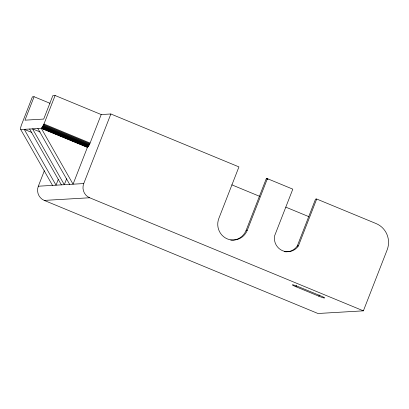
<?xml version="1.0" encoding="UTF-8"?>
<svg xmlns="http://www.w3.org/2000/svg" width="409" height="409" viewBox="0 0 409 409"><rect width="100%" height="100%" fill="white"/><g stroke="black" fill="none" stroke-linecap="round" stroke-linejoin="round"><path stroke-width="0.61" d="M316.699 199.025L298.417 245.901A13.528 13.18 86.7 0 1 282.66 250.758A13.528 13.18 86.7 0 1 274.531 236.034L292.808 189.152L267.399 178.656L247.292 230.221A15.726 15.322 86.7 0 1 227.378 238.928A15.726 15.322 86.7 0 1 218.83 218.462L238.938 166.898L110.865 113.983L101.212 114.551L90.087 143.058L88.63 145.936L87.393 147.383L73.058 184.193L38.323 186.213A10.91 10.634 86.7 0 0 44.249 200.415L317.972 313.499L363.386 310.84L387.144 249.899A20.22 19.704 86.7 0 0 376.157 223.59L316.699 199.025L315.559 199.091L297.282 245.967A13.528 13.18 86.7 0 1 287.333 251.775M50.016 103.303L34.105 96.734L24.969 120.169L43.702 119.075L52.843 95.634L55.113 95.502L101.212 114.551M55.113 95.502L43.983 124.014L41.723 127.986L41.289 128.339L20.644 129.546L20.506 128.206L21.263 125.43L32.403 96.831L34.105 96.734M38.323 186.213L44.351 170.752M58.334 179.249L56.023 185.185L24.254 129.351L31.841 132.48M66.621 178.764L64.31 184.699L32.541 128.861L40.128 131.989M363.386 310.84L89.663 197.762A10.91 10.634 86.7 0 1 83.738 183.559L110.865 113.983M230.686 240.078A15.726 15.322 86.7 0 0 246.157 230.287L266.264 178.723L267.399 178.656M295.973 286.74A5.118 0.491 21.3 0 1 292.537 284.782A4.995 0.481 21.3 0 1 298.243 286.607L321.116 296.055A5.511 0.527 21.3 0 1 324.552 298.013A4.693 0.45 21.3 0 1 318.846 296.188L295.973 286.74L296.438 285.554M318.846 296.188L319.306 295.001M83.738 183.559L73.058 184.193L41.289 128.339L87.393 147.383M44.249 200.415L89.663 197.762M246.157 230.287L247.292 230.221M297.282 245.967L298.417 245.901M266.264 178.723L268.007 179.444M231.831 184.842L259.776 196.386M285.845 207.158L308.861 216.668M43.983 124.014L90.087 143.058M43.707 124.653L89.806 143.697M43.415 125.266L89.52 144.316M43.124 125.854L89.223 144.898M42.822 126.396L88.927 145.44M42.531 126.887L88.63 145.936M42.245 127.322L88.349 146.371M41.974 127.69L88.078 146.739M41.723 127.986L87.823 147.03M41.493 128.201L87.592 147.25M37.879 128.559L69.653 184.393M29.637 129.034L61.406 184.868M20.747 129.551L52.51 185.389M286.74 251.806A13.528 13.18 86.7 0 1 284.378 251.637"/></g></svg>
